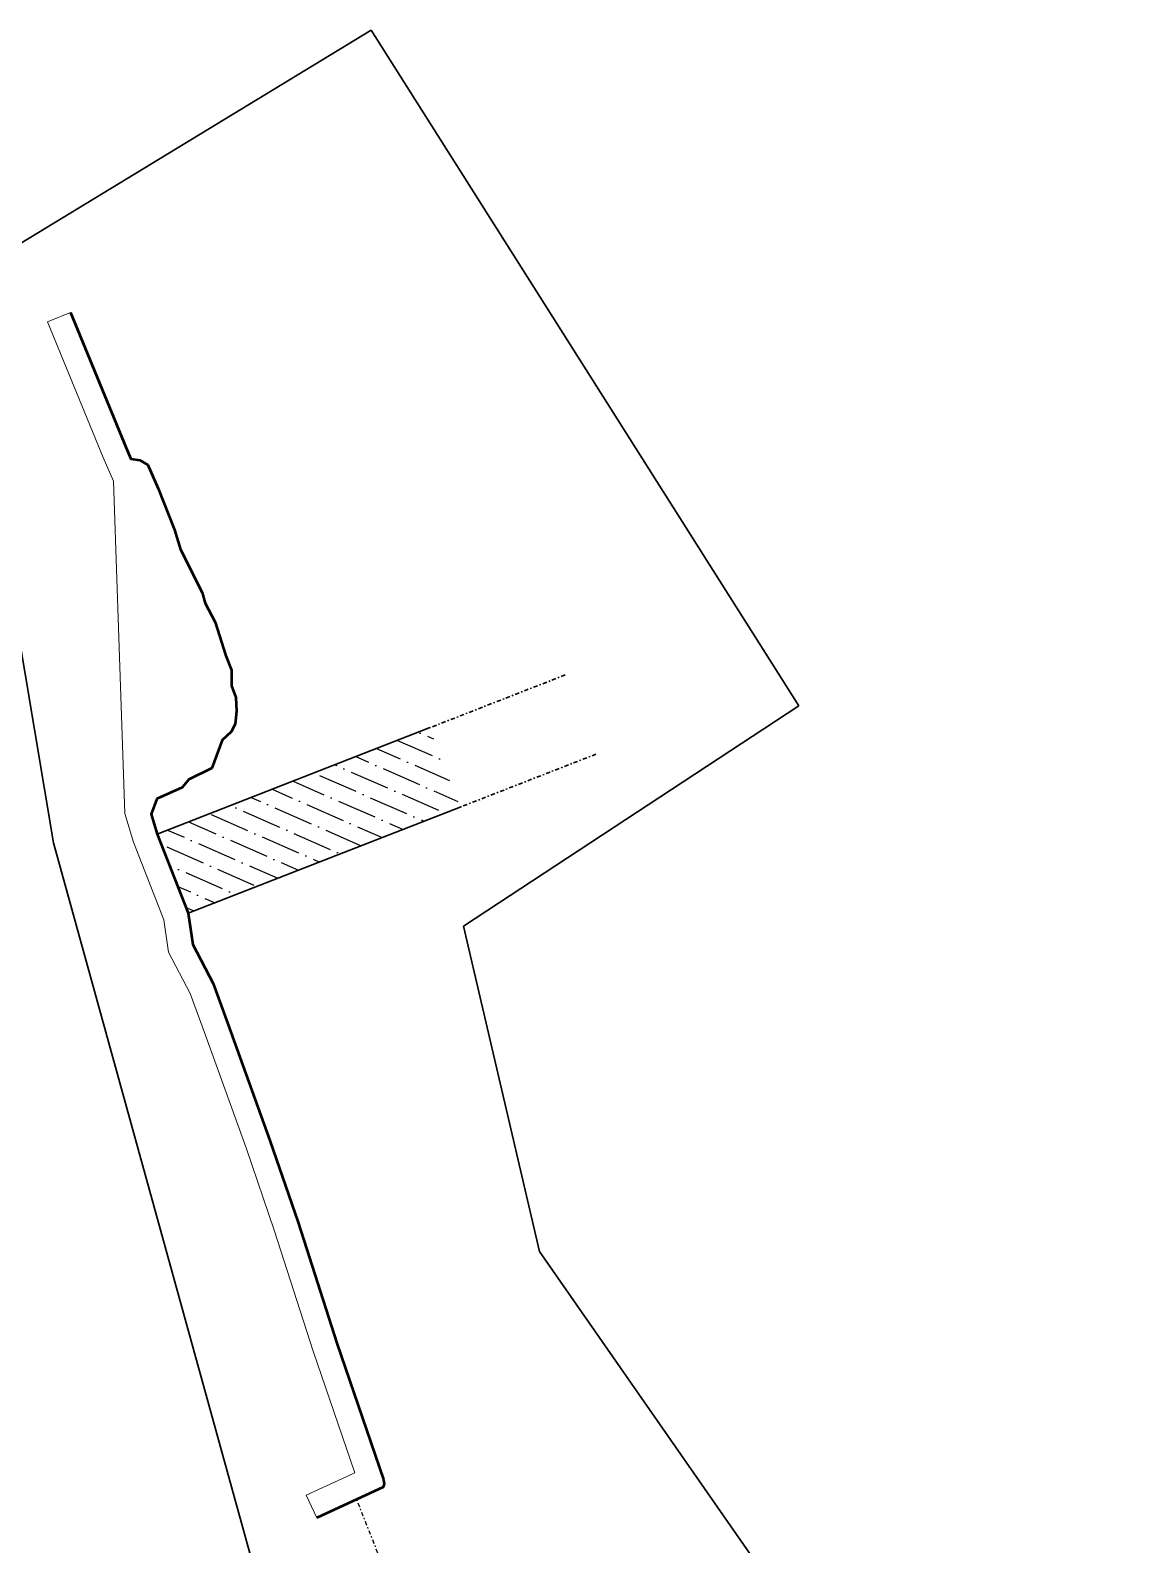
# Model space of a CAD drawing. Header units: millimetres. Extents: x -3113 to 15022, y -19591 to 4665.
# Drawn here: x 12789 to 15022, y -13079 to -10047 of the extents above; entities that cross this region are included whole.
import ezdxf

# ---------------------------------------------------------------- set-up
doc = ezdxf.new("R2010")
doc.units = ezdxf.units.MM
doc.header["$XCLIPFRAME"] = 2
doc.linetypes.add('AI-Linetype-4', pattern=[19.755556, 2.822222, -4.233333, 8.466667, -4.233333])
doc.linetypes.add('DASHED', pattern=[19.05, 12.7, -6.35])
for name, color, linetype, lineweight in [('0A-cutline', 7, 'Continuous', 50), ('0A-detail_incutline', 7, 'DASHED', 25), ('0A-hatch', 7, 'Continuous', 25), ('0T-hatch', 7, 'Continuous', 9)]:
    doc.layers.add(name, color=color, linetype=linetype, lineweight=lineweight)
picture_1 = doc.add_image_def('image2.png', size_in_pixel=(1920, 1080))

msp = doc.modelspace()

# ---------------------------------------------------------------- hatches: boundary and pattern name
at = {"layer": '0A-hatch'}
h = msp.add_hatch(dxfattribs=at)
h.set_pattern_fill('ANSI36', color=256, scale=10, angle=651.3132)
h.set_pattern_definition([(336.3132, (6918.142, -9506.73), (63.63679, 6.75372), [79.375, -15.875, 0, -15.875])])
h.paths.add_polyline_path([(13649.6, -11602.5), (13587.8, -11444), (13043.5, -11656.4), (13105.6, -11814.8)])

# ---------------------------------------------------------------- linework, layer by layer
at = {"layer": '0A-cutline', "lineweight": 30}
msp.add_line((13105.6, -11814.8), (13649.6, -11602.5), dxfattribs=at)
at = {"layer": '0A-cutline'}
msp.add_lwpolyline([(12870, -10612), (12981.6, -10883.2), (12991, -10904.9), (13008.7, -10907.7), (13025, -10917), (13045.5, -10964.6), (13077.9, -11047.6), (13090.3, -11086.7), (13133.5, -11172.8), (13139.8, -11193.8), (13159.6, -11232), (13181.1, -11299.7), (13192.3, -11328.5), (13191.9, -11359.9), (13200.8, -11382.8), (13201.9, -11410.6), (13199.2, -11436.1), (13191.6, -11451.7), (13173.8, -11468.5), (13152.7, -11524.5), (13106.9, -11547.2), (13093.6, -11563.2), (13042.9, -11585.9), (13031.5, -11616.7), (13043.5, -11656.4), (13105.6, -11814.8), (13114.7, -11877.1), (13155.3, -11955.2), (13185, -12036.3), (13269.2, -12269.8), (13325.3, -12433.7), (13403.1, -12675.5), (13496.5, -12948.1), (13497.6, -12956.9), (13496.1, -12963.7), (13362.7, -13025)], dxfattribs=at)
at = {"layer": '0A-cutline', "linetype": 'AI-Linetype-4', "lineweight": 30}
for points in [[(13587.8, -11444), (13859.9, -11337.9)], [(13649.6, -11602.5), (13921.7, -11496.4)]]:
    msp.add_lwpolyline(points, dxfattribs=at)
at = {"layer": '0A-cutline', "lineweight": 30}
msp.add_lwpolyline([(13043.5, -11656.4), (13587.8, -11444)], dxfattribs=at)
at = {"layer": '0A-detail_incutline', "linetype": 'AI-Linetype-4'}
msp.add_lwpolyline([(13442.4, -12988.5), (13556.5, -13276.4)], dxfattribs=at)
at = {"layer": '0T-hatch'}
msp.add_lwpolyline([(13152.7, -11524.5), (13173.8, -11468.5), (13191.6, -11451.7), (13199.2, -11436.1), (13201.9, -11410.6), (13200.8, -11382.8), (13191.9, -11359.9), (13192.3, -11328.5), (13181.1, -11299.7), (13159.6, -11232), (13139.8, -11193.8), (13133.5, -11172.8), (13090.3, -11086.7), (13077.9, -11047.6), (13045.5, -10964.6), (13025, -10917), (13008.7, -10907.7), (12991, -10904.9), (12981.6, -10883.2), (12870, -10612), (12823.7, -10631), (12935.5, -10902.7), (12956.1, -10949.9), (12978.8, -11615), (12996.2, -11672.7), (13056.9, -11827.7), (13066.4, -11892.7), (13109.4, -11975.4), (13138, -12053.4), (13222.1, -12286.4), (13277.9, -12449.4), (13355.7, -12691.3), (13439.1, -12934.8), (13341.8, -12979.5), (13362.7, -13025), (13496.1, -12963.7), (13497.6, -12956.9), (13496.5, -12948.1), (13403.1, -12675.5), (13325.3, -12433.7), (13269.2, -12269.8), (13185, -12036.3), (13155.3, -11955.2), (13114.7, -11877.1), (13105.6, -11814.8), (13043.5, -11656.4), (13031.5, -11616.7), (13042.9, -11585.9), (13093.6, -11563.2), (13106.9, -11547.2), (13152.7, -11524.5)], close=True, dxfattribs=at)

# ---------------------------------------------------------------- pictures from other files: only their frames are drawn
at = {"lineweight": 30}
image = msp.add_image(picture_1, insert=(10410.2, -10427.3), size_in_units=(6993, 3933.6), rotation=-68.5657, dxfattribs=at)
image.set_boundary_path([(1666.64, 594.31), (1659.106, 471.335), (1568.307, 335.09), (1216.31, 334.99), (868.08, 418.14), (686.41, 391.6), (641.054, 175.91), (209.55, 259.03), (254.9, 520.13), (561.456, 584.54), (1030.77, 633.86), (1235.12, 747.435), (1469.79, 724.8), (1572.007, 637.8), (1666.64, 594.31)])
image.dxf.flags = 15

doc.saveas('drawing.dxf')
